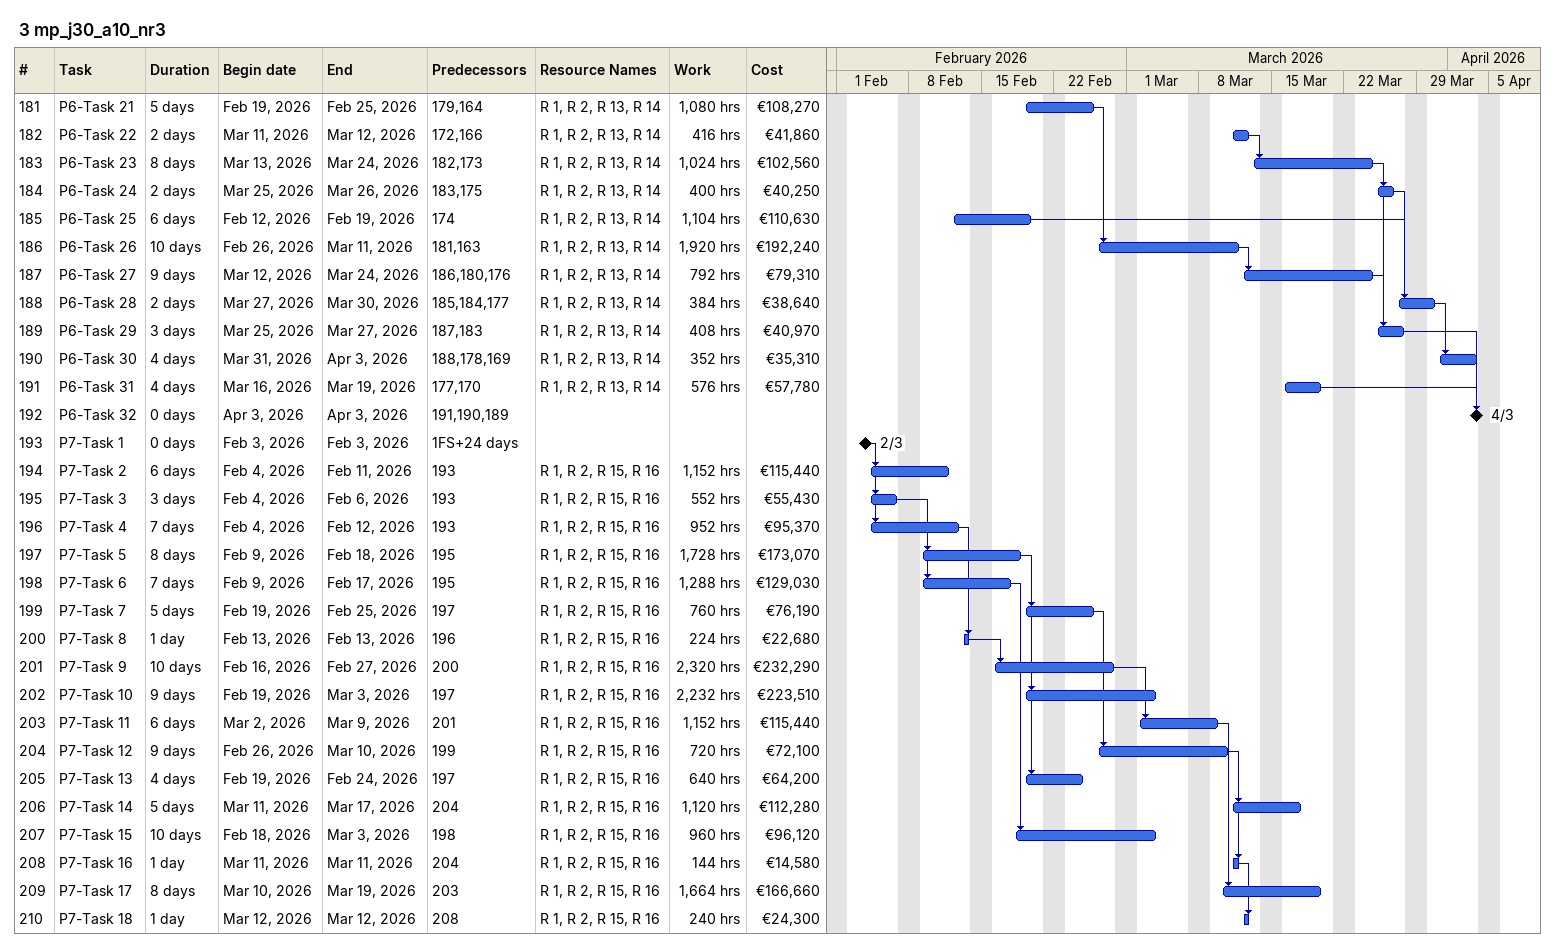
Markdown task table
3 mp_j30_a10_nr3

| ID | Task | Duration | Start | Finish | Predecessors | Resources | Work (h) | Cost (€) |
|---|---|---|---|---|---|---|---|---|
| 181 | P6-Task 21 | 5d | 2026-02-19 | 2026-02-25 | 179, 164 | R 1, R 2, R 13, R 14 | 1080 | 108270 |
| 182 | P6-Task 22 | 2d | 2026-03-11 | 2026-03-12 | 172, 166 | R 1, R 2, R 13, R 14 | 416 | 41860 |
| 183 | P6-Task 23 | 8d | 2026-03-13 | 2026-03-24 | 182, 173 | R 1, R 2, R 13, R 14 | 1024 | 102560 |
| 184 | P6-Task 24 | 2d | 2026-03-25 | 2026-03-26 | 183, 175 | R 1, R 2, R 13, R 14 | 400 | 40250 |
| 185 | P6-Task 25 | 6d | 2026-02-12 | 2026-02-19 | 174 | R 1, R 2, R 13, R 14 | 1104 | 110630 |
| 186 | P6-Task 26 | 10d | 2026-02-26 | 2026-03-11 | 181, 163 | R 1, R 2, R 13, R 14 | 1920 | 192240 |
| 187 | P6-Task 27 | 9d | 2026-03-12 | 2026-03-24 | 186, 180, 176 | R 1, R 2, R 13, R 14 | 792 | 79310 |
| 188 | P6-Task 28 | 2d | 2026-03-27 | 2026-03-30 | 185, 184, 177 | R 1, R 2, R 13, R 14 | 384 | 38640 |
| 189 | P6-Task 29 | 3d | 2026-03-25 | 2026-03-27 | 187, 183 | R 1, R 2, R 13, R 14 | 408 | 40970 |
| 190 | P6-Task 30 | 4d | 2026-03-31 | 2026-04-03 | 188, 178, 169 | R 1, R 2, R 13, R 14 | 352 | 35310 |
| 191 | P6-Task 31 | 4d | 2026-03-16 | 2026-03-19 | 177, 170 | R 1, R 2, R 13, R 14 | 576 | 57780 |
| 192 | P6-Task 32 | 0d | 2026-04-03 | 2026-04-03 | 191, 190, 189 |  |  |  |
| 193 | P7-Task 1 | 0d | 2026-02-03 | 2026-02-03 | 1FS+24d |  |  |  |
| 194 | P7-Task 2 | 6d | 2026-02-04 | 2026-02-11 | 193 | R 1, R 2, R 15, R 16 | 1152 | 115440 |
| 195 | P7-Task 3 | 3d | 2026-02-04 | 2026-02-06 | 193 | R 1, R 2, R 15, R 16 | 552 | 55430 |
| 196 | P7-Task 4 | 7d | 2026-02-04 | 2026-02-12 | 193 | R 1, R 2, R 15, R 16 | 952 | 95370 |
| 197 | P7-Task 5 | 8d | 2026-02-09 | 2026-02-18 | 195 | R 1, R 2, R 15, R 16 | 1728 | 173070 |
| 198 | P7-Task 6 | 7d | 2026-02-09 | 2026-02-17 | 195 | R 1, R 2, R 15, R 16 | 1288 | 129030 |
| 199 | P7-Task 7 | 5d | 2026-02-19 | 2026-02-25 | 197 | R 1, R 2, R 15, R 16 | 760 | 76190 |
| 200 | P7-Task 8 | 1d | 2026-02-13 | 2026-02-13 | 196 | R 1, R 2, R 15, R 16 | 224 | 22680 |
| 201 | P7-Task 9 | 10d | 2026-02-16 | 2026-02-27 | 200 | R 1, R 2, R 15, R 16 | 2320 | 232290 |
| 202 | P7-Task 10 | 9d | 2026-02-19 | 2026-03-03 | 197 | R 1, R 2, R 15, R 16 | 2232 | 223510 |
| 203 | P7-Task 11 | 6d | 2026-03-02 | 2026-03-09 | 201 | R 1, R 2, R 15, R 16 | 1152 | 115440 |
| 204 | P7-Task 12 | 9d | 2026-02-26 | 2026-03-10 | 199 | R 1, R 2, R 15, R 16 | 720 | 72100 |
| 205 | P7-Task 13 | 4d | 2026-02-19 | 2026-02-24 | 197 | R 1, R 2, R 15, R 16 | 640 | 64200 |
| 206 | P7-Task 14 | 5d | 2026-03-11 | 2026-03-17 | 204 | R 1, R 2, R 15, R 16 | 1120 | 112280 |
| 207 | P7-Task 15 | 10d | 2026-02-18 | 2026-03-03 | 198 | R 1, R 2, R 15, R 16 | 960 | 96120 |
| 208 | P7-Task 16 | 1d | 2026-03-11 | 2026-03-11 | 204 | R 1, R 2, R 15, R 16 | 144 | 14580 |
| 209 | P7-Task 17 | 8d | 2026-03-10 | 2026-03-19 | 203 | R 1, R 2, R 15, R 16 | 1664 | 166660 |
| 210 | P7-Task 18 | 1d | 2026-03-12 | 2026-03-12 | 208 | R 1, R 2, R 15, R 16 | 240 | 24300 |
